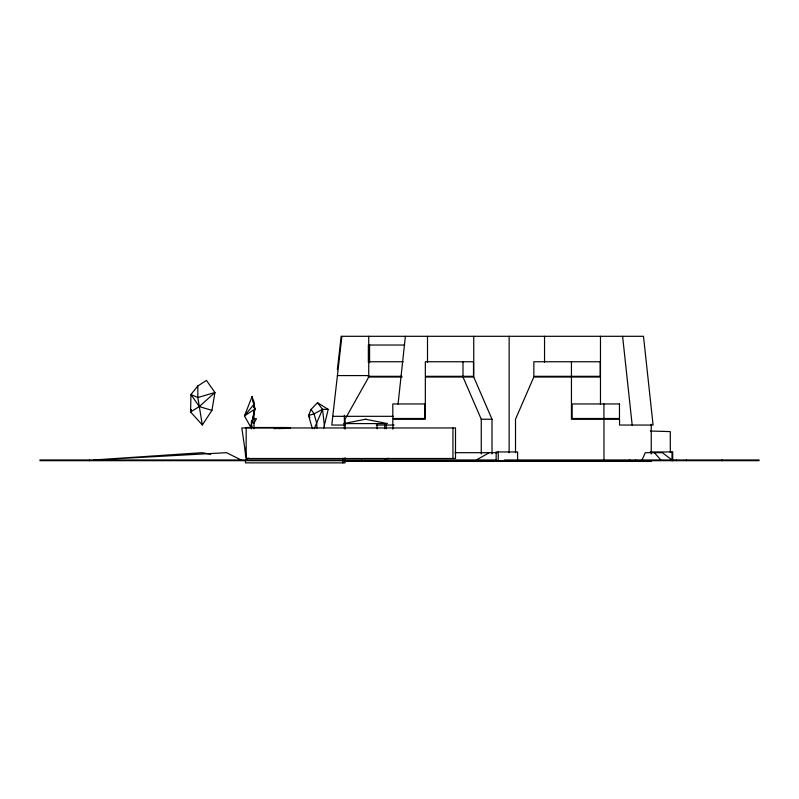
<?xml version="1.0" encoding="UTF-8"?>
<svg xmlns="http://www.w3.org/2000/svg" width="799" height="799" viewBox="0 0 799 799"><rect width="100%" height="100%" fill="white"/><g stroke="black" fill="none" stroke-linecap="round" stroke-linejoin="round"><path stroke-width="1.2" d="M398.062 404.094L405.383 336.299M337.348 369.717L341.173 336.129M211.935 410.376L214.941 392.509L206.442 380.404L197.812 385.997L190.951 394.496L190.591 411.984L202.347 424.968L211.935 410.376L199.281 406.561L190.951 394.496L197.822 397.532L214.941 392.509L199.281 406.561L190.591 411.984L191.5 409.677M250.806 427.275L254.661 409.278L253.952 404.264L244.474 415.899L250.806 427.275L255.061 408.948L252.104 396.474L244.474 415.899L255.061 408.948L254.661 409.278L252.104 396.474M323.675 428.144L328.199 409.388L317.503 402.706L311.101 409.388L308.544 415.5L312.389 428.644M317.503 402.706L322.536 409.358L314.127 428.823M642.046 459.964L645.292 452.683L662.351 452.683L672.009 459.964M253.782 423.39L256.479 418.716L253.962 418.716M248.219 457.977L245.443 459.964L245.443 462.871L345.088 462.871L345.088 457.677M384.958 459.964L388.184 458.147M476.324 459.964L489.298 452.683M328.199 409.388L322.536 409.358L314.057 413.842L308.544 415.5L309.942 417.557M274.277 428.683L288.399 427.515L254.192 427.515M278.312 428.673L290.526 427.954M404.664 345.028L368.359 345.028L368.359 362.386M368.729 361.757L403.125 361.757M337.418 375.58L368.729 375.58M368.319 376.019L368.359 377.038L401.967 377.038M368.729 376.309L401.897 376.309M492.004 453.972L492.004 419.225L473.737 377.038L425.338 377.038L425.338 419.225L392.818 419.225L392.818 429.153M600.478 377.038L533.792 377.038L515.515 419.225L515.515 452.733M332.774 416.319L393.318 416.319M462.991 377.038L481.258 419.225L492.004 419.225M345.088 425.048L331.775 425.048L341.892 336.299L643.495 336.299L653.083 425.048L619.565 425.048L619.565 419.225L571.445 419.225L571.445 377.038M376.219 425.048L394.117 425.048M246.172 427.515L251.895 427.515M650.266 451.954L672.698 451.954L672.698 460.683M454.961 452.683L497.168 452.683M345.088 461.413L651.245 461.413M650.356 431.041L670.301 431.59L670.301 452.204M279.87 427.954L283.535 428.624M210.636 454.281L202.107 452.683L93.912 459.964L226.526 452.683L241.078 459.964L238.641 459.505M654.391 452.683L660.803 459.964M311.101 409.388L314.057 413.842L316.734 423.31L316.963 428.204M251.445 425.268L252.284 426.716M202.347 424.968L197.822 397.532L197.812 385.997M246.172 457.657L241.807 427.954L455.51 427.954L455.51 458.506L246.172 458.506L246.172 427.954M322.536 409.358L324.414 425.847M622.601 336.299L632.179 425.048M722.046 459.964L722.046 460.683M686.311 459.964L686.311 460.683M676.383 459.964L676.383 460.683M672.009 451.954L672.009 460.683M651.245 424.189L651.245 453.972M635.714 459.964L635.714 460.683M629.802 459.964L629.802 460.683M603.924 403.954L603.924 418.496M603.964 419.225L603.964 461.413M600.478 336.299L600.478 404.334M571.445 361.757L571.445 376.309M544.538 336.299L544.538 362.227M517.592 460.683L517.592 451.954L496.139 451.954L496.139 460.683L496.159 459.964L39.95 459.964L39.95 460.683L759.05 460.683L759.05 459.964L504.578 459.964L504.578 460.683M509.133 336.299L509.133 452.743M498.226 451.954L498.226 460.683M481.258 419.225L481.258 453.972M473.737 336.299L473.737 377.038M462.991 361.757L462.991 376.309M452.943 427.954L452.943 458.506M427.505 336.299L427.505 362.227M386.257 425.048L386.257 428.783M384.738 425.048L384.738 428.783M377.118 425.048L377.118 428.783M369.577 344.549L369.577 362.726M368.729 336.299L368.729 377.038L345.088 419.225L345.088 429.153M361.567 459.964L361.567 460.683M344.359 415.25L344.359 428.524M342.941 458.197L342.941 462.871M253.962 401.158L253.962 407.37M253.962 410.526L253.962 428.903M251.445 421.033L251.445 428.903M245.443 448.319L245.443 455.6M89.548 459.964L89.548 460.683M365.622 419.225L343.8 423.59L387.445 423.59L365.622 419.225M473.497 361.757L425.338 361.757L425.338 376.309L473.497 376.309L473.497 361.757M600.219 361.757L533.842 361.757L533.842 376.309L600.219 376.309L600.219 361.757M424.649 403.954L392.818 403.954L392.818 418.496L424.649 418.496L424.649 403.954M619.465 403.954L572.124 403.954L572.124 418.496L619.465 418.496L619.465 403.954"/></g></svg>
